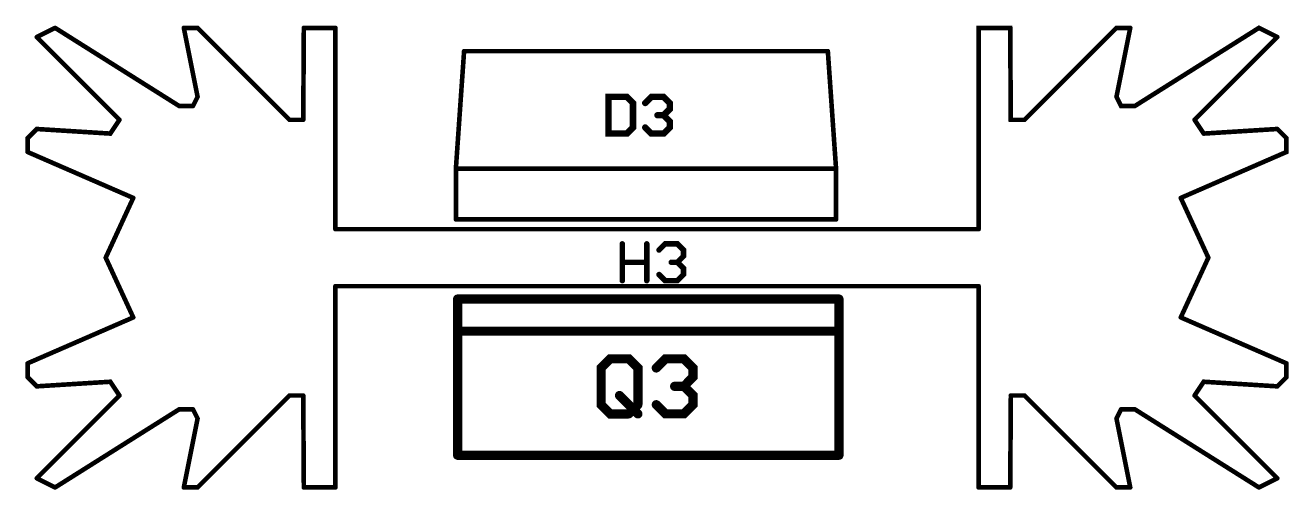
# Model space of a CAD drawing. Extents: x -4.2 to 14.8, y -3.5 to 8.8.
# Drawn here: x 5.11 to 6.485, y 5.647 to 6.153 of the extents above; entities that cross this region are included whole.
import ezdxf

# ---------------------------------------------------------------- set-up
doc = ezdxf.new("R2010")
doc.units = 0
doc.layers.add('2D_LINE_00', color=1, linetype='CONTINUOUS')

# ---------------------------------------------------------------- blocks, each defined once
blk = doc.blocks.new('SMOOTH_0$01')
at = {"const_width": 0.005}
blk.add_lwpolyline([(-0.0025, 0, 1), (0.0025, 0, 1)], format="xyb", close=True, dxfattribs=at)
blk = doc.blocks.new('DRAWING_3119')
at = {"layer": '2D_LINE_00', "const_width": 0.01}
blk.add_lwpolyline([(0, 0), (0, 0.17)], dxfattribs=at)
at = {"layer": '2D_LINE_00'}
for p in [(0, 0.17), (0, 0)]:
    blk.add_blockref('SMOOTH_0$01', p, dxfattribs=at)
blk = doc.blocks.new('DRAWING_3120')
at = {"layer": '2D_LINE_00', "const_width": 0.01}
blk.add_lwpolyline([(0, 0), (0.415, 0)], dxfattribs=at)
at = {"layer": '2D_LINE_00'}
for p in [(0, 0), (0.415, 0)]:
    blk.add_blockref('SMOOTH_0$01', p, dxfattribs=at)
blk = doc.blocks.new('DRAWING_3121')
at = {"layer": '2D_LINE_00', "const_width": 0.01}
blk.add_lwpolyline([(0, 0), (0, 0.17)], dxfattribs=at)
at = {"layer": '2D_LINE_00'}
for p in [(0, 0.17), (0, 0)]:
    blk.add_blockref('SMOOTH_0$01', p, dxfattribs=at)
blk = doc.blocks.new('DRAWING_3122')
at = {"layer": '2D_LINE_00', "const_width": 0.01}
blk.add_lwpolyline([(0, 0), (0.415, 0)], dxfattribs=at)
at = {"layer": '2D_LINE_00'}
for p in [(0, 0), (0.415, 0)]:
    blk.add_blockref('SMOOTH_0$01', p, dxfattribs=at)
blk = doc.blocks.new('DRAWING_3123')
at = {"layer": '2D_LINE_00', "const_width": 0.01}
blk.add_lwpolyline([(0, 0), (0.415, 0)], dxfattribs=at)
at = {"layer": '2D_LINE_00'}
for p in [(0, 0), (0.415, 0)]:
    blk.add_blockref('SMOOTH_0$01', p, dxfattribs=at)
blk = doc.blocks.new('DRAWING_3368')
at = {"layer": '2D_LINE_00', "const_width": 0.01}
blk.add_lwpolyline([(0, 0), (0, 0.03998), (-0.01, 0.04998), (-0.02999, 0.04998), (-0.03999, 0.03998), (-0.03999, 0), (-0.02999, -0.01), (-0.01, -0.01)], dxfattribs=at)
at = {"layer": '2D_LINE_00'}
for p in [(-0.03999, 0.03998), (-0.02999, 0.04998), (-0.01, 0.04998), (0, 0.03998), (-0.03999, 0), (0, 0), (-0.02999, -0.01), (-0.01, -0.01)]:
    blk.add_blockref('SMOOTH_0$01', p, dxfattribs=at)
blk = doc.blocks.new('DRAWING_3369')
at = {"layer": '2D_LINE_00', "const_width": 0.01}
blk.add_lwpolyline([(0, 0), (0.02, -0.01999)], dxfattribs=at)
at = {"layer": '2D_LINE_00'}
for p in [(0, 0), (0.02, -0.01999)]:
    blk.add_blockref('SMOOTH_0$01', p, dxfattribs=at)
blk = doc.blocks.new('DRAWING_3370')
at = {"layer": '2D_LINE_00', "const_width": 0.01}
blk.add_lwpolyline([(0, 0), (0.01, 0.01)], dxfattribs=at)
at = {"layer": '2D_LINE_00'}
for p in [(0.01, 0.01), (0, 0)]:
    blk.add_blockref('SMOOTH_0$01', p, dxfattribs=at)
blk = doc.blocks.new('DRAWING_3371')
at = {"layer": '2D_LINE_00', "const_width": 0.01}
blk.add_lwpolyline([(0, 0), (0.01, 0.01), (0.02999, 0.01), (0.03999, 0), (0.03999, -0.00999), (0.02999, -0.01999), (0.01999, -0.01999), (0.02999, -0.01999), (0.03999, -0.02999), (0.03999, -0.03998), (0.02999, -0.04998), (0.01, -0.04998), (0, -0.03998)], dxfattribs=at)
at = {"layer": '2D_LINE_00'}
for p in [(0.01, 0.01), (0.02999, 0.01), (0, 0), (0.03999, 0), (0.03999, -0.00999), (0.01999, -0.01999), (0.02999, -0.01999), (0.02999, -0.01999), (0.03999, -0.02999), (0, -0.03998), (0.03999, -0.03998), (0.01, -0.04998), (0.02999, -0.04998)]:
    blk.add_blockref('SMOOTH_0$01', p, dxfattribs=at)
blk = doc.blocks.new('SMOOTH_0$007')
at = {"const_width": 0.0035}
blk.add_lwpolyline([(-0.00175, 0, 1), (0.00175, 0, 1)], format="xyb", close=True, dxfattribs=at)
blk = doc.blocks.new('DRAWING_3499')
at = {"layer": '2D_LINE_00', "const_width": 0.007}
blk.add_lwpolyline([(0, 0), (0, -0.03999), (0.01999, -0.03999), (0.02666, -0.03333), (0.02666, -0.00667), (0.01999, 0), (0, 0)], dxfattribs=at)
at = {"layer": '2D_LINE_00'}
for p in [(0, 0), (0, 0), (0.01999, 0), (0.02666, -0.00667), (0, -0.03999), (0.01999, -0.03999), (0.02666, -0.03333)]:
    blk.add_blockref('SMOOTH_0$007', p, dxfattribs=at)
blk = doc.blocks.new('DRAWING_3500')
at = {"layer": '2D_LINE_00', "const_width": 0.007}
blk.add_lwpolyline([(0, 0), (0.00666, 0.00667), (0.01999, 0.00667), (0.02666, 0), (0.02666, -0.00666), (0.01999, -0.01333), (0.01333, -0.01333), (0.01999, -0.01333), (0.02666, -0.01999), (0.02666, -0.02666), (0.01999, -0.03332), (0.00666, -0.03332), (0, -0.02666)], dxfattribs=at)
at = {"layer": '2D_LINE_00'}
for p in [(0, 0), (0.00666, 0.00667), (0.01999, 0.00667), (0.02666, 0), (0.01333, -0.01333), (0.01999, -0.01333), (0.01999, -0.01333), (0.02666, -0.00666), (0, -0.02666), (0.02666, -0.01999), (0.02666, -0.02666), (0.00666, -0.03332), (0.01999, -0.03332)]:
    blk.add_blockref('SMOOTH_0$007', p, dxfattribs=at)
blk = doc.blocks.new('SMOOTH_0$006')
at = {"const_width": 0.003}
blk.add_lwpolyline([(-0.0015, 0, 1), (0.0015, 0, 1)], format="xyb", close=True, dxfattribs=at)
blk = doc.blocks.new('DRAWING_4291')
at = {"layer": '2D_LINE_00', "const_width": 0.006}
blk.add_lwpolyline([(0, 0), (0, -0.03999), (0, -0.02), (0.02666, -0.02), (0.02666, 0), (0.02666, -0.03999)], dxfattribs=at)
at = {"layer": '2D_LINE_00'}
for p in [(0, 0), (0.02666, 0), (0, -0.02), (0.02666, -0.02), (0, -0.03999), (0.02666, -0.03999)]:
    blk.add_blockref('SMOOTH_0$006', p, dxfattribs=at)
blk = doc.blocks.new('DRAWING_4292')
at = {"layer": '2D_LINE_00', "const_width": 0.006}
blk.add_lwpolyline([(0, 0), (0.00666, 0.00667), (0.01999, 0.00667), (0.02665, 0), (0.02665, -0.00666), (0.01999, -0.01333), (0.01333, -0.01333), (0.01999, -0.01333), (0.02665, -0.01999), (0.02665, -0.02666), (0.01999, -0.03332), (0.00666, -0.03332), (0, -0.02666)], dxfattribs=at)
at = {"layer": '2D_LINE_00'}
for p in [(0, 0), (0.00666, 0.00667), (0.01999, 0.00667), (0.02665, 0), (0.01333, -0.01333), (0.01999, -0.01333), (0.01999, -0.01333), (0.02665, -0.00666), (0, -0.02666), (0.02665, -0.01999), (0.02665, -0.02666), (0.00666, -0.03332), (0.01999, -0.03332)]:
    blk.add_blockref('SMOOTH_0$006', p, dxfattribs=at)
blk = doc.blocks.new('SMOOTH_0$005')
at = {"const_width": 0.0025}
blk.add_lwpolyline([(-0.00125, 0, 1), (0.00125, 0, 1)], format="xyb", close=True, dxfattribs=at)
blk = doc.blocks.new('DRAWING_4811')
at = {"layer": '2D_LINE_00', "const_width": 0.005}
blk.add_lwpolyline([(0, 0), (0, 0.05512)], dxfattribs=at)
at = {"layer": '2D_LINE_00'}
for p in [(0, 0.05512), (0, 0)]:
    blk.add_blockref('SMOOTH_0$005', p, dxfattribs=at)
blk = doc.blocks.new('DRAWING_4812')
at = {"layer": '2D_LINE_00', "const_width": 0.005}
blk.add_lwpolyline([(0, 0), (0.39589, 0)], dxfattribs=at)
at = {"layer": '2D_LINE_00'}
for p in [(0, 0), (0.39589, 0)]:
    blk.add_blockref('SMOOTH_0$005', p, dxfattribs=at)
blk = doc.blocks.new('DRAWING_4813')
at = {"layer": '2D_LINE_00', "const_width": 0.005}
blk.add_lwpolyline([(0, 0), (0.41377, 0)], dxfattribs=at)
at = {"layer": '2D_LINE_00'}
for p in [(0, 0), (0.41377, 0)]:
    blk.add_blockref('SMOOTH_0$005', p, dxfattribs=at)
blk = doc.blocks.new('DRAWING_4814')
at = {"layer": '2D_LINE_00', "const_width": 0.005}
blk.add_lwpolyline([(0, 0), (0.41377, 0)], dxfattribs=at)
at = {"layer": '2D_LINE_00'}
for p in [(0, 0), (0.41377, 0)]:
    blk.add_blockref('SMOOTH_0$005', p, dxfattribs=at)
blk = doc.blocks.new('DRAWING_4815')
at = {"layer": '2D_LINE_00', "const_width": 0.005}
blk.add_lwpolyline([(0, 0), (0.00894, -0.12795)], dxfattribs=at)
at = {"layer": '2D_LINE_00'}
for p in [(0, 0), (0.00894, -0.12795)]:
    blk.add_blockref('SMOOTH_0$005', p, dxfattribs=at)
blk = doc.blocks.new('DRAWING_4816')
at = {"layer": '2D_LINE_00', "const_width": 0.005}
blk.add_lwpolyline([(0, 0), (0, 0.05512), (0.00894, 0.18307)], dxfattribs=at)
at = {"layer": '2D_LINE_00'}
for p in [(0.00894, 0.18307), (0, 0.05512), (0, 0)]:
    blk.add_blockref('SMOOTH_0$005', p, dxfattribs=at)
blk = doc.blocks.new('DRAWING_4881')
at = {"layer": '2D_LINE_00', "const_width": 0.005}
blk.add_lwpolyline([(0, 0), (0.01, 0.015), (0.09, 0.01), (0.1, 0.02), (0.1, 0.035)], dxfattribs=at)
at = {"layer": '2D_LINE_00'}
for p in [(0.1, 0.035), (0.01, 0.015), (0.1, 0.02), (0, 0), (0.09, 0.01)]:
    blk.add_blockref('SMOOTH_0$005', p, dxfattribs=at)
blk = doc.blocks.new('DRAWING_4882')
at = {"layer": '2D_LINE_00', "const_width": 0.005}
blk.add_lwpolyline([(0, 0), (0.115, -0.05)], dxfattribs=at)
at = {"layer": '2D_LINE_00'}
for p in [(0, 0), (0.115, -0.05)]:
    blk.add_blockref('SMOOTH_0$005', p, dxfattribs=at)
blk = doc.blocks.new('DRAWING_4883')
at = {"layer": '2D_LINE_00', "const_width": 0.005}
blk.add_lwpolyline([(0, 0), (0.03, 0.065)], dxfattribs=at)
at = {"layer": '2D_LINE_00'}
for p in [(0.03, 0.065), (0, 0)]:
    blk.add_blockref('SMOOTH_0$005', p, dxfattribs=at)
blk = doc.blocks.new('DRAWING_4884')
at = {"layer": '2D_LINE_00', "const_width": 0.005}
blk.add_lwpolyline([(0, 0), (0.03, 0.065)], dxfattribs=at)
at = {"layer": '2D_LINE_00'}
for p in [(0.03, 0.065), (0, 0)]:
    blk.add_blockref('SMOOTH_0$005', p, dxfattribs=at)
blk = doc.blocks.new('DRAWING_4885')
at = {"layer": '2D_LINE_00', "const_width": 0.005}
blk.add_lwpolyline([(0, 0), (0.115, -0.05)], dxfattribs=at)
at = {"layer": '2D_LINE_00'}
for p in [(0, 0), (0.115, -0.05)]:
    blk.add_blockref('SMOOTH_0$005', p, dxfattribs=at)
blk = doc.blocks.new('DRAWING_4886')
at = {"layer": '2D_LINE_00', "const_width": 0.005}
blk.add_lwpolyline([(0, 0), (0, 0.015), (0.01, 0.025), (0.09, 0.02), (0.1, 0.035)], dxfattribs=at)
at = {"layer": '2D_LINE_00'}
for p in [(0.1, 0.035), (0, 0.015), (0.01, 0.025), (0.09, 0.02), (0, 0)]:
    blk.add_blockref('SMOOTH_0$005', p, dxfattribs=at)
blk = doc.blocks.new('DRAWING_4887')
at = {"layer": '2D_LINE_00', "const_width": 0.005}
blk.add_lwpolyline([(0, 0), (0.03, -0.065)], dxfattribs=at)
at = {"layer": '2D_LINE_00'}
for p in [(0, 0), (0.03, -0.065)]:
    blk.add_blockref('SMOOTH_0$005', p, dxfattribs=at)
blk = doc.blocks.new('DRAWING_4888')
at = {"layer": '2D_LINE_00', "const_width": 0.005}
blk.add_lwpolyline([(0, 0), (0.115, 0.05), (0.115, 0.065)], dxfattribs=at)
at = {"layer": '2D_LINE_00'}
for p in [(0.115, 0.065), (0.115, 0.05), (0, 0)]:
    blk.add_blockref('SMOOTH_0$005', p, dxfattribs=at)
blk = doc.blocks.new('DRAWING_4889')
at = {"layer": '2D_LINE_00', "const_width": 0.005}
blk.add_lwpolyline([(0, 0), (0.01, -0.01)], dxfattribs=at)
at = {"layer": '2D_LINE_00'}
for p in [(0, 0), (0.01, -0.01)]:
    blk.add_blockref('SMOOTH_0$005', p, dxfattribs=at)
blk = doc.blocks.new('DRAWING_4890')
at = {"layer": '2D_LINE_00', "const_width": 0.005}
blk.add_lwpolyline([(0, 0), (0.08, 0.005)], dxfattribs=at)
at = {"layer": '2D_LINE_00'}
for p in [(0, 0), (0.08, 0.005)]:
    blk.add_blockref('SMOOTH_0$005', p, dxfattribs=at)
blk = doc.blocks.new('DRAWING_4891')
at = {"layer": '2D_LINE_00', "const_width": 0.005}
blk.add_lwpolyline([(0, 0), (0.01, -0.015)], dxfattribs=at)
at = {"layer": '2D_LINE_00'}
for p in [(0, 0), (0.01, -0.015)]:
    blk.add_blockref('SMOOTH_0$005', p, dxfattribs=at)
blk = doc.blocks.new('DRAWING_4892')
at = {"layer": '2D_LINE_00', "const_width": 0.005}
blk.add_lwpolyline([(0, 0), (0.03, -0.065)], dxfattribs=at)
at = {"layer": '2D_LINE_00'}
for p in [(0, 0), (0.03, -0.065)]:
    blk.add_blockref('SMOOTH_0$005', p, dxfattribs=at)
blk = doc.blocks.new('DRAWING_4893')
at = {"layer": '2D_LINE_00', "const_width": 0.005}
blk.add_lwpolyline([(0, 0), (0.115, 0.05)], dxfattribs=at)
at = {"layer": '2D_LINE_00'}
for p in [(0.115, 0.05), (0, 0)]:
    blk.add_blockref('SMOOTH_0$005', p, dxfattribs=at)
blk = doc.blocks.new('DRAWING_4894')
at = {"layer": '2D_LINE_00', "const_width": 0.005}
blk.add_lwpolyline([(0, 0), (0, 0.015)], dxfattribs=at)
at = {"layer": '2D_LINE_00'}
for p in [(0, 0.015), (0, 0)]:
    blk.add_blockref('SMOOTH_0$005', p, dxfattribs=at)
blk = doc.blocks.new('DRAWING_4895')
at = {"layer": '2D_LINE_00', "const_width": 0.005}
blk.add_lwpolyline([(0, 0), (0.01, -0.01), (0.09, -0.005), (0.1, -0.02)], dxfattribs=at)
at = {"layer": '2D_LINE_00'}
for p in [(0, 0), (0.01, -0.01), (0.09, -0.005), (0.1, -0.02)]:
    blk.add_blockref('SMOOTH_0$005', p, dxfattribs=at)
blk = doc.blocks.new('DRAWING_4896')
at = {"layer": '2D_LINE_00', "const_width": 0.005}
blk.add_lwpolyline([(0, 0), (0.09, -0.09)], dxfattribs=at)
at = {"layer": '2D_LINE_00'}
for p in [(0, 0), (0.09, -0.09)]:
    blk.add_blockref('SMOOTH_0$005', p, dxfattribs=at)
blk = doc.blocks.new('DRAWING_4897')
at = {"layer": '2D_LINE_00', "const_width": 0.005}
blk.add_lwpolyline([(0, 0), (0.02, 0.01)], dxfattribs=at)
at = {"layer": '2D_LINE_00'}
for p in [(0, 0), (0.02, 0.01)]:
    blk.add_blockref('SMOOTH_0$005', p, dxfattribs=at)
blk = doc.blocks.new('DRAWING_4898')
at = {"layer": '2D_LINE_00', "const_width": 0.005}
blk.add_lwpolyline([(0, 0), (0.135, -0.085)], dxfattribs=at)
at = {"layer": '2D_LINE_00'}
for p in [(0, 0), (0.135, -0.085)]:
    blk.add_blockref('SMOOTH_0$005', p, dxfattribs=at)
blk = doc.blocks.new('DRAWING_4899')
at = {"layer": '2D_LINE_00', "const_width": 0.005}
blk.add_lwpolyline([(0, 0), (0.015, 0)], dxfattribs=at)
at = {"layer": '2D_LINE_00'}
for p in [(0, 0), (0.015, 0)]:
    blk.add_blockref('SMOOTH_0$005', p, dxfattribs=at)
blk = doc.blocks.new('DRAWING_4900')
at = {"layer": '2D_LINE_00', "const_width": 0.005}
blk.add_lwpolyline([(0, 0), (0.005, 0.01)], dxfattribs=at)
at = {"layer": '2D_LINE_00'}
for p in [(0, 0), (0.005, 0.01)]:
    blk.add_blockref('SMOOTH_0$005', p, dxfattribs=at)
blk = doc.blocks.new('DRAWING_4901')
at = {"layer": '2D_LINE_00', "const_width": 0.005}
blk.add_lwpolyline([(0, 0), (0.015, -0.075)], dxfattribs=at)
at = {"layer": '2D_LINE_00'}
for p in [(0, 0), (0.015, -0.075)]:
    blk.add_blockref('SMOOTH_0$005', p, dxfattribs=at)
blk = doc.blocks.new('DRAWING_4902')
at = {"layer": '2D_LINE_00', "const_width": 0.005}
blk.add_lwpolyline([(0, 0), (0.015, 0)], dxfattribs=at)
at = {"layer": '2D_LINE_00'}
for p in [(0, 0), (0.015, 0)]:
    blk.add_blockref('SMOOTH_0$005', p, dxfattribs=at)
blk = doc.blocks.new('DRAWING_4903')
at = {"layer": '2D_LINE_00', "const_width": 0.005}
blk.add_lwpolyline([(0, 0), (0.1, -0.1)], dxfattribs=at)
at = {"layer": '2D_LINE_00'}
for p in [(0, 0), (0.1, -0.1)]:
    blk.add_blockref('SMOOTH_0$005', p, dxfattribs=at)
blk = doc.blocks.new('DRAWING_4904')
at = {"layer": '2D_LINE_00', "const_width": 0.005}
blk.add_lwpolyline([(0, 0), (0.015, 0)], dxfattribs=at)
at = {"layer": '2D_LINE_00'}
for p in [(0, 0), (0.015, 0)]:
    blk.add_blockref('SMOOTH_0$005', p, dxfattribs=at)
blk = doc.blocks.new('DRAWING_4905')
at = {"layer": '2D_LINE_00', "const_width": 0.005}
blk.add_lwpolyline([(0, 0), (0.00063, 0.1)], dxfattribs=at)
at = {"layer": '2D_LINE_00'}
for p in [(0.00063, 0.1), (0, 0)]:
    blk.add_blockref('SMOOTH_0$005', p, dxfattribs=at)
blk = doc.blocks.new('DRAWING_4906')
at = {"layer": '2D_LINE_00', "const_width": 0.005}
blk.add_lwpolyline([(0, 0), (0.03437, 0)], dxfattribs=at)
at = {"layer": '2D_LINE_00'}
for p in [(0, 0), (0.03437, 0)]:
    blk.add_blockref('SMOOTH_0$005', p, dxfattribs=at)
blk = doc.blocks.new('DRAWING_4907')
at = {"layer": '2D_LINE_00', "const_width": 0.005}
blk.add_lwpolyline([(0, 0), (0, 0.219)], dxfattribs=at)
at = {"layer": '2D_LINE_00'}
for p in [(0, 0.219), (0, 0)]:
    blk.add_blockref('SMOOTH_0$005', p, dxfattribs=at)
blk = doc.blocks.new('DRAWING_4908')
at = {"layer": '2D_LINE_00', "const_width": 0.005}
blk.add_lwpolyline([(0, 0), (0.7, 0)], dxfattribs=at)
at = {"layer": '2D_LINE_00'}
for p in [(0, 0), (0.7, 0)]:
    blk.add_blockref('SMOOTH_0$005', p, dxfattribs=at)
blk = doc.blocks.new('DRAWING_4909')
at = {"layer": '2D_LINE_00', "const_width": 0.005}
blk.add_lwpolyline([(0, 0), (0.7, 0)], dxfattribs=at)
at = {"layer": '2D_LINE_00'}
for p in [(0, 0), (0.7, 0)]:
    blk.add_blockref('SMOOTH_0$005', p, dxfattribs=at)
blk = doc.blocks.new('DRAWING_4910')
at = {"layer": '2D_LINE_00', "const_width": 0.005}
blk.add_lwpolyline([(0, 0), (0, 0.219)], dxfattribs=at)
at = {"layer": '2D_LINE_00'}
for p in [(0, 0.219), (0, 0)]:
    blk.add_blockref('SMOOTH_0$005', p, dxfattribs=at)
blk = doc.blocks.new('DRAWING_4911')
at = {"layer": '2D_LINE_00', "const_width": 0.005}
blk.add_lwpolyline([(0, 0), (0.03437, 0)], dxfattribs=at)
at = {"layer": '2D_LINE_00'}
for p in [(0, 0), (0.03437, 0)]:
    blk.add_blockref('SMOOTH_0$005', p, dxfattribs=at)
blk = doc.blocks.new('DRAWING_4912')
at = {"layer": '2D_LINE_00', "const_width": 0.005}
blk.add_lwpolyline([(0, 0), (0.00063, 0.1)], dxfattribs=at)
at = {"layer": '2D_LINE_00'}
for p in [(0.00063, 0.1), (0, 0)]:
    blk.add_blockref('SMOOTH_0$005', p, dxfattribs=at)
blk = doc.blocks.new('DRAWING_4913')
at = {"layer": '2D_LINE_00', "const_width": 0.005}
blk.add_lwpolyline([(0, 0), (0.015, 0)], dxfattribs=at)
at = {"layer": '2D_LINE_00'}
for p in [(0, 0), (0.015, 0)]:
    blk.add_blockref('SMOOTH_0$005', p, dxfattribs=at)
blk = doc.blocks.new('DRAWING_4914')
at = {"layer": '2D_LINE_00', "const_width": 0.005}
blk.add_lwpolyline([(0, 0), (0.1, -0.1)], dxfattribs=at)
at = {"layer": '2D_LINE_00'}
for p in [(0, 0), (0.1, -0.1)]:
    blk.add_blockref('SMOOTH_0$005', p, dxfattribs=at)
blk = doc.blocks.new('DRAWING_4915')
at = {"layer": '2D_LINE_00', "const_width": 0.005}
blk.add_lwpolyline([(0, 0), (0.015, 0)], dxfattribs=at)
at = {"layer": '2D_LINE_00'}
for p in [(0, 0), (0.015, 0)]:
    blk.add_blockref('SMOOTH_0$005', p, dxfattribs=at)
blk = doc.blocks.new('DRAWING_4916')
at = {"layer": '2D_LINE_00', "const_width": 0.005}
blk.add_lwpolyline([(0, 0), (0.015, -0.075)], dxfattribs=at)
at = {"layer": '2D_LINE_00'}
for p in [(0, 0), (0.015, -0.075)]:
    blk.add_blockref('SMOOTH_0$005', p, dxfattribs=at)
blk = doc.blocks.new('DRAWING_4917')
at = {"layer": '2D_LINE_00', "const_width": 0.005}
blk.add_lwpolyline([(0, 0), (0.005, 0.01)], dxfattribs=at)
at = {"layer": '2D_LINE_00'}
for p in [(0, 0), (0.005, 0.01)]:
    blk.add_blockref('SMOOTH_0$005', p, dxfattribs=at)
blk = doc.blocks.new('DRAWING_4918')
at = {"layer": '2D_LINE_00', "const_width": 0.005}
blk.add_lwpolyline([(0, 0), (0.015, 0)], dxfattribs=at)
at = {"layer": '2D_LINE_00'}
for p in [(0, 0), (0.015, 0)]:
    blk.add_blockref('SMOOTH_0$005', p, dxfattribs=at)
blk = doc.blocks.new('DRAWING_4919')
at = {"layer": '2D_LINE_00', "const_width": 0.005}
blk.add_lwpolyline([(0, 0), (0.135, -0.085)], dxfattribs=at)
at = {"layer": '2D_LINE_00'}
for p in [(0, 0), (0.135, -0.085)]:
    blk.add_blockref('SMOOTH_0$005', p, dxfattribs=at)
blk = doc.blocks.new('DRAWING_4920')
at = {"layer": '2D_LINE_00', "const_width": 0.005}
blk.add_lwpolyline([(0, 0), (0.02, 0.01)], dxfattribs=at)
at = {"layer": '2D_LINE_00'}
for p in [(0, 0), (0.02, 0.01)]:
    blk.add_blockref('SMOOTH_0$005', p, dxfattribs=at)
blk = doc.blocks.new('DRAWING_4921')
at = {"layer": '2D_LINE_00', "const_width": 0.005}
blk.add_lwpolyline([(0, 0), (0.09, -0.09)], dxfattribs=at)
at = {"layer": '2D_LINE_00'}
for p in [(0, 0), (0.09, -0.09)]:
    blk.add_blockref('SMOOTH_0$005', p, dxfattribs=at)
blk = doc.blocks.new('DRAWING_4922')
at = {"layer": '2D_LINE_00', "const_width": 0.005}
blk.add_lwpolyline([(0, 0), (0, 0.219), (0.03437, 0.219), (0.035, 0.119), (0.05, 0.119), (0.15, 0.219), (0.165, 0.219)], dxfattribs=at)
at = {"layer": '2D_LINE_00'}
for p in [(0, 0.219), (0.03437, 0.219), (0.15, 0.219), (0.165, 0.219), (0.035, 0.119), (0.05, 0.119), (0, 0)]:
    blk.add_blockref('SMOOTH_0$005', p, dxfattribs=at)
blk = doc.blocks.new('DRAWING_4923')
at = {"layer": '2D_LINE_00', "const_width": 0.005}
blk.add_lwpolyline([(0, 0), (0.015, 0.075)], dxfattribs=at)
at = {"layer": '2D_LINE_00'}
for p in [(0.015, 0.075), (0, 0)]:
    blk.add_blockref('SMOOTH_0$005', p, dxfattribs=at)
blk = doc.blocks.new('DRAWING_4924')
at = {"layer": '2D_LINE_00', "const_width": 0.005}
blk.add_lwpolyline([(0, 0), (0.005, -0.01), (0.02, -0.01), (0.155, 0.075), (0.175, 0.065)], dxfattribs=at)
at = {"layer": '2D_LINE_00'}
for p in [(0.155, 0.075), (0.175, 0.065), (0, 0), (0.005, -0.01), (0.02, -0.01)]:
    blk.add_blockref('SMOOTH_0$005', p, dxfattribs=at)
blk = doc.blocks.new('DRAWING_4925')
at = {"layer": '2D_LINE_00', "const_width": 0.005}
blk.add_lwpolyline([(0, 0), (0.09, 0.09)], dxfattribs=at)
at = {"layer": '2D_LINE_00'}
for p in [(0.09, 0.09), (0, 0)]:
    blk.add_blockref('SMOOTH_0$005', p, dxfattribs=at)
blk = doc.blocks.new('DRAWING_4926')
at = {"layer": '2D_LINE_00', "const_width": 0.005}
blk.add_lwpolyline([(0, 0), (0, 0.219)], dxfattribs=at)
at = {"layer": '2D_LINE_00'}
for p in [(0, 0.219), (0, 0)]:
    blk.add_blockref('SMOOTH_0$005', p, dxfattribs=at)
blk = doc.blocks.new('DRAWING_4927')
at = {"layer": '2D_LINE_00', "const_width": 0.005}
blk.add_lwpolyline([(0, 0), (0.03437, 0)], dxfattribs=at)
at = {"layer": '2D_LINE_00'}
for p in [(0, 0), (0.03437, 0)]:
    blk.add_blockref('SMOOTH_0$005', p, dxfattribs=at)
blk = doc.blocks.new('DRAWING_4928')
at = {"layer": '2D_LINE_00', "const_width": 0.005}
blk.add_lwpolyline([(0, 0), (0.00063, -0.1)], dxfattribs=at)
at = {"layer": '2D_LINE_00'}
for p in [(0, 0), (0.00063, -0.1)]:
    blk.add_blockref('SMOOTH_0$005', p, dxfattribs=at)
blk = doc.blocks.new('DRAWING_4929')
at = {"layer": '2D_LINE_00', "const_width": 0.005}
blk.add_lwpolyline([(0, 0), (0.015, 0)], dxfattribs=at)
at = {"layer": '2D_LINE_00'}
for p in [(0, 0), (0.015, 0)]:
    blk.add_blockref('SMOOTH_0$005', p, dxfattribs=at)
blk = doc.blocks.new('DRAWING_4930')
at = {"layer": '2D_LINE_00', "const_width": 0.005}
blk.add_lwpolyline([(0, 0), (0.1, 0.1)], dxfattribs=at)
at = {"layer": '2D_LINE_00'}
for p in [(0.1, 0.1), (0, 0)]:
    blk.add_blockref('SMOOTH_0$005', p, dxfattribs=at)
blk = doc.blocks.new('DRAWING_4931')
at = {"layer": '2D_LINE_00', "const_width": 0.005}
blk.add_lwpolyline([(0, 0), (0.015, 0)], dxfattribs=at)
at = {"layer": '2D_LINE_00'}
for p in [(0, 0), (0.015, 0)]:
    blk.add_blockref('SMOOTH_0$005', p, dxfattribs=at)
blk = doc.blocks.new('DRAWING_4932')
at = {"layer": '2D_LINE_00', "const_width": 0.005}
blk.add_lwpolyline([(0, 0), (0.015, 0.075)], dxfattribs=at)
at = {"layer": '2D_LINE_00'}
for p in [(0.015, 0.075), (0, 0)]:
    blk.add_blockref('SMOOTH_0$005', p, dxfattribs=at)
blk = doc.blocks.new('DRAWING_4933')
at = {"layer": '2D_LINE_00', "const_width": 0.005}
blk.add_lwpolyline([(0, 0), (0.005, -0.01)], dxfattribs=at)
at = {"layer": '2D_LINE_00'}
for p in [(0, 0), (0.005, -0.01)]:
    blk.add_blockref('SMOOTH_0$005', p, dxfattribs=at)
blk = doc.blocks.new('DRAWING_4934')
at = {"layer": '2D_LINE_00', "const_width": 0.005}
blk.add_lwpolyline([(0, 0), (0.015, 0)], dxfattribs=at)
at = {"layer": '2D_LINE_00'}
for p in [(0, 0), (0.015, 0)]:
    blk.add_blockref('SMOOTH_0$005', p, dxfattribs=at)
blk = doc.blocks.new('DRAWING_4935')
at = {"layer": '2D_LINE_00', "const_width": 0.005}
blk.add_lwpolyline([(0, 0), (0.135, 0.085)], dxfattribs=at)
at = {"layer": '2D_LINE_00'}
for p in [(0.135, 0.085), (0, 0)]:
    blk.add_blockref('SMOOTH_0$005', p, dxfattribs=at)
blk = doc.blocks.new('DRAWING_4936')
at = {"layer": '2D_LINE_00', "const_width": 0.005}
blk.add_lwpolyline([(0, 0), (0.02, -0.01)], dxfattribs=at)
at = {"layer": '2D_LINE_00'}
for p in [(0, 0), (0.02, -0.01)]:
    blk.add_blockref('SMOOTH_0$005', p, dxfattribs=at)
blk = doc.blocks.new('DRAWING_4937')
at = {"layer": '2D_LINE_00', "const_width": 0.005}
blk.add_lwpolyline([(0, 0), (0.09, 0.09)], dxfattribs=at)
at = {"layer": '2D_LINE_00'}
for p in [(0.09, 0.09), (0, 0)]:
    blk.add_blockref('SMOOTH_0$005', p, dxfattribs=at)

msp = doc.modelspace()

# ---------------------------------------------------------------- block references
for name, p in [('DRAWING_4920', (5.1228, 6.14)), ('DRAWING_4919', (5.1428, 6.15)), ('DRAWING_4915', (5.2828, 6.15)), ('DRAWING_4916', (5.2828, 6.15)), ('DRAWING_4914', (5.2978, 6.15)), ('DRAWING_4912', (5.4128, 6.05)), ('DRAWING_4911', (5.4134, 6.15)), ('DRAWING_4910', (5.4478, 5.931)), ('DRAWING_4922', (6.1478, 5.931)), ('DRAWING_4924', (6.2978, 6.075)), ('DRAWING_4923', (6.2978, 6.075)), ('DRAWING_4921', (5.1228, 6.14)), ('DRAWING_4925', (6.3828, 6.05)), ('DRAWING_4816', (5.5789, 5.9416)), ('DRAWING_4812', (5.5878, 6.1247)), ('DRAWING_4815', (5.9837, 6.1247)), ('DRAWING_3499', (5.745, 6.075)), ('DRAWING_3500', (5.785, 6.0683)), ('DRAWING_4918', (5.2778, 6.065)), ('DRAWING_4917', (5.2928, 6.065)), ('DRAWING_4886', (5.1128, 6.015)), ('DRAWING_4913', (5.3978, 6.05)), ('DRAWING_4891', (6.3828, 6.05)), ('DRAWING_4890', (6.3928, 6.035)), ('DRAWING_4889', (6.4728, 6.04)), ('DRAWING_4888', (6.3678, 5.965)), ('DRAWING_4885', (5.1128, 6.015)), ('DRAWING_4814', (5.5789, 5.9967)), ('DRAWING_4811', (5.9927, 5.9416)), ('DRAWING_4884', (5.1978, 5.9)), ('DRAWING_4887', (6.3678, 5.965)), ('DRAWING_4813', (5.5789, 5.9416)), ('DRAWING_4909', (5.4478, 5.931)), ('DRAWING_4291', (5.76, 5.915)), ('DRAWING_4292', (5.8, 5.9083)), ('DRAWING_4892', (5.1978, 5.9)), ('DRAWING_4883', (6.3678, 5.835)), ('DRAWING_4908', (5.4478, 5.869)), ('DRAWING_4926', (5.4478, 5.65)), ('DRAWING_4907', (6.1478, 5.65)), ('DRAWING_3120', (5.5808, 5.855)), ('DRAWING_3121', (5.5808, 5.685)), ('DRAWING_3119', (5.9958, 5.685)), ('DRAWING_4893', (5.1128, 5.785)), ('DRAWING_4882', (6.3678, 5.835)), ('DRAWING_3123', (5.5808, 5.82)), ('DRAWING_3368', (5.777, 5.74)), ('DRAWING_3371', (5.797, 5.78)), ('DRAWING_4894', (5.1128, 5.77)), ('DRAWING_4881', (6.3828, 5.75)), ('DRAWING_4895', (5.1128, 5.77)), ('DRAWING_4937', (5.1228, 5.66)), ('DRAWING_4930', (5.2978, 5.65)), ('DRAWING_4929', (5.3978, 5.75)), ('DRAWING_4928', (5.4128, 5.75)), ('DRAWING_3369', (5.757, 5.75)), ('DRAWING_4905', (6.1822, 5.65)), ('DRAWING_4904', (6.1828, 5.75)), ('DRAWING_4903', (6.1978, 5.75)), ('DRAWING_4896', (6.3828, 5.75)), ('DRAWING_4935', (5.1428, 5.65)), ('DRAWING_4934', (5.2778, 5.735)), ('DRAWING_4933', (5.2928, 5.735)), ('DRAWING_3370', (5.767, 5.73)), ('DRAWING_4900', (6.2978, 5.725)), ('DRAWING_4899', (6.3028, 5.735)), ('DRAWING_4898', (6.3178, 5.735)), ('DRAWING_4932', (5.2828, 5.65)), ('DRAWING_4901', (6.2978, 5.725)), ('DRAWING_3122', (5.5808, 5.685)), ('DRAWING_4936', (5.1228, 5.66)), ('DRAWING_4931', (5.2828, 5.65)), ('DRAWING_4927', (5.4134, 5.65)), ('DRAWING_4906', (6.1478, 5.65)), ('DRAWING_4902', (6.2978, 5.65)), ('DRAWING_4897', (6.4528, 5.65))]:
    msp.add_blockref(name, p)

doc.saveas('drawing.dxf')
